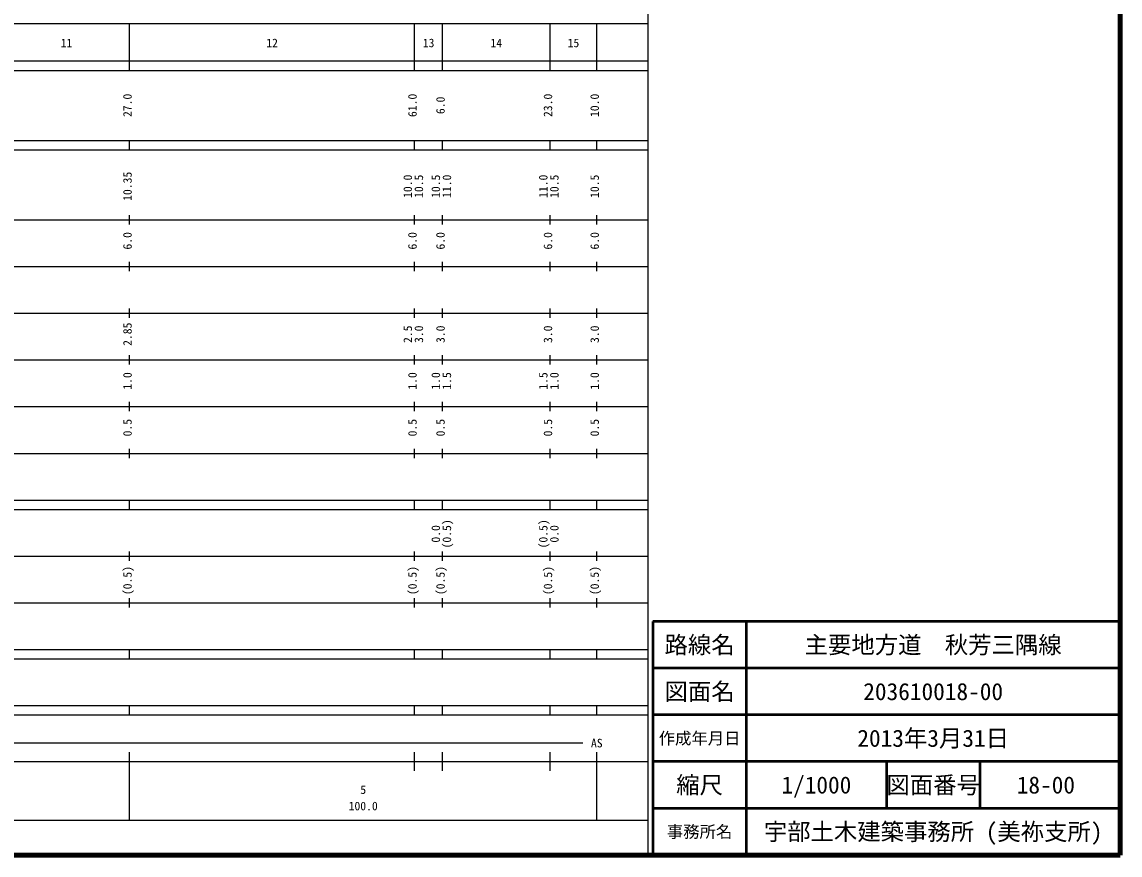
# Model space of a CAD drawing. Units: millimetres on the paper, enlarged 1000 times. Extents: x 40000 to 680000, y 20000 to 380000.
# Drawn here: x 444958 to 680000, y 20000 to 198357 of the extents above; entities that cross this region are included whole.
import ezdxf
from ezdxf.enums import TextEntityAlignment as Align

# ---------------------------------------------------------------- set-up
doc = ezdxf.new("R2010")
doc.units = ezdxf.units.MM
doc.header["$LTSCALE"] = 1000
for name, color, linetype, lineweight in [('M-TTL', 2, 'Continuous', 140), ('M-TTL-BAND', 7, 'Continuous', 25), ('M-TTL-FRAM', 2, 'Continuous', 50), ('M-TTL-LINE', 7, 'Continuous', 50)]:
    doc.layers.add(name, color=color, linetype=linetype, lineweight=lineweight)
doc.layers.add('M-TTL-TXT', color=7, linetype='Continuous')
doc.styles.add('ＭＳ ゴシック', font='')
doc.styles.get('ＭＳ ゴシック').set_extended_font_data('MS Gothic')

msp = doc.modelspace()

# ---------------------------------------------------------------- linework, layer by layer
at = {"layer": 'M-TTL'}
for p, q in [((680000, 20000), (680000, 380000)), ((40000, 20000), (680000, 20000))]:
    msp.add_line(p, q, dxfattribs=at)
at = {"layer": 'M-TTL-BAND'}
for p, q in [((579000, 20000), (579000, 370000)), ((68000, 198000), (579000, 198000)), ((468000, 188000), (468000, 198000)), ((529000, 188000), (529000, 198000)), ((535000, 188000), (535000, 198000)), ((558000, 188000), (558000, 198000)), ((568000, 188000), (568000, 198000)), ((40000, 190000), (579000, 190000)), ((40000, 188000), (579000, 188000)), ((40000, 173000), (579000, 173000)), ((468000, 171000), (468000, 173000)), ((529000, 171000), (529000, 173000)), ((535000, 171000), (535000, 173000)), ((558000, 171000), (558000, 173000)), ((568000, 171000), (568000, 173000)), ((40000, 171000), (579000, 171000)), ((40000, 156000), (579000, 156000)), ((468000, 155000), (468000, 157000)), ((529000, 155000), (529000, 157000)), ((535000, 155000), (535000, 157000)), ((558000, 155000), (558000, 157000)), ((568000, 155000), (568000, 157000)), ((46000, 146000), (579000, 146000)), ((468000, 145000), (468000, 147000)), ((529000, 145000), (529000, 147000)), ((535000, 145000), (535000, 147000)), ((558000, 145000), (558000, 147000)), ((568000, 145000), (568000, 147000)), ((468000, 135000), (468000, 137000)), ((529000, 135000), (529000, 137000)), ((535000, 135000), (535000, 137000)), ((558000, 135000), (558000, 137000)), ((568000, 135000), (568000, 137000)), ((52000, 136000), (579000, 136000)), ((468000, 125000), (468000, 127000)), ((529000, 125000), (529000, 127000)), ((535000, 125000), (535000, 127000)), ((558000, 125000), (558000, 127000)), ((568000, 125000), (568000, 127000)), ((46000, 126000), (579000, 126000)), ((52000, 116000), (579000, 116000)), ((468000, 115000), (468000, 117000)), ((529000, 115000), (529000, 117000)), ((535000, 115000), (535000, 117000)), ((558000, 115000), (558000, 117000)), ((568000, 115000), (568000, 117000)), ((46000, 106000), (579000, 106000)), ((468000, 105000), (468000, 107000)), ((529000, 105000), (529000, 107000)), ((535000, 105000), (535000, 107000)), ((558000, 105000), (558000, 107000)), ((568000, 105000), (568000, 107000)), ((40000, 96000), (579000, 96000)), ((468000, 94000), (468000, 96000)), ((529000, 94000), (529000, 96000)), ((535000, 94000), (535000, 96000)), ((558000, 94000), (558000, 96000)), ((568000, 94000), (568000, 96000)), ((40000, 94000), (579000, 94000)), ((468000, 83000), (468000, 85000)), ((529000, 83000), (529000, 85000)), ((535000, 83000), (535000, 85000)), ((558000, 83000), (558000, 85000)), ((568000, 83000), (568000, 85000)), ((49000, 84000), (579000, 84000)), ((40000, 74000), (579000, 74000)), ((468000, 73000), (468000, 75000)), ((529000, 73000), (529000, 75000)), ((535000, 73000), (535000, 75000)), ((558000, 73000), (558000, 75000)), ((568000, 73000), (568000, 75000)), ((40000, 64000), (579000, 64000)), ((468000, 62000), (468000, 64000)), ((529000, 62000), (529000, 64000)), ((535000, 62000), (535000, 64000)), ((558000, 62000), (558000, 64000)), ((568000, 62000), (568000, 64000)), ((40000, 62000), (579000, 62000)), ((40000, 52000), (579000, 52000)), ((468000, 50000), (468000, 52000)), ((529000, 50000), (529000, 52000)), ((535000, 50000), (535000, 52000)), ((558000, 50000), (558000, 52000)), ((568000, 50000), (568000, 52000)), ((40000, 50000), (579000, 50000)), ((71000, 44000), (565000, 44000)), ((40000, 40000), (579000, 40000)), ((468000, 27500), (468000, 42000)), ((529000, 38000), (529000, 42000)), ((535000, 38000), (535000, 42000)), ((558000, 38000), (558000, 42000)), ((568000, 27500), (568000, 42000)), ((68000, 27500), (579000, 27500))]:
    msp.add_line(p, q, dxfattribs=at)
at = {"layer": 'M-TTL-FRAM'}
for p, q in [((680000, 70000), (580000, 70000)), ((580000, 70000), (580000, 20000))]:
    msp.add_line(p, q, dxfattribs=at)
at = {"layer": 'M-TTL-LINE'}
for p, q in [((600000, 70000), (600000, 20000)), ((680000, 60000), (580000, 60000)), ((680000, 50000), (580000, 50000)), ((680000, 40000), (580000, 40000)), ((630000, 40000), (630000, 30000)), ((650000, 40000), (650000, 30000)), ((680000, 30000), (580000, 30000))]:
    msp.add_line(p, q, dxfattribs=at)

# ---------------------------------------------------------------- texts
at = {"layer": 'M-TTL-BAND', "style": 'ＭＳ ゴシック'}
for s, p in [('11', (454500, 192405)), ('12', (498500, 192405)), ('13', (532000, 192405)), ('14', (546500, 192405)), ('15', (563000, 192405)), ('AS', (568000, 42500)), ('5', (518000, 32523)), ('100.0', (518000, 29033))]:
    msp.add_text(s, height=1833, dxfattribs=at).set_placement(p, align=Align.BOTTOM_CENTER)
for s, p in [('27.0', (469000, 180500)), ('61.0', (530000, 180500)), ('6.0', (536000, 180500)), ('23.0', (559000, 180500)), ('10.0', (569000, 180500)), ('10.35', (469000, 163174)), ('10.0', (529000, 163174)), ('10.5', (531370, 163174)), ('10.5', (535000, 163174)), ('11.0', (537370, 163174)), ('11.0', (558000, 163174)), ('10.5', (560370, 163174)), ('10.5', (569000, 163174)), ('6.0', (469000, 151500)), ('6.0', (530000, 151500)), ('6.0', (536000, 151500)), ('6.0', (559000, 151500)), ('6.0', (569000, 151500)), ('2.85', (469000, 131500)), ('2.5', (529000, 131500)), ('3.0', (531370, 131500)), ('3.0', (536000, 131500)), ('3.0', (559000, 131500)), ('3.0', (569000, 131500)), ('1.0', (469000, 121500)), ('1.0', (530000, 121500)), ('1.0', (535000, 121500)), ('1.5', (537370, 121500)), ('1.5', (558000, 121500)), ('1.0', (560370, 121500)), ('1.0', (569000, 121500)), ('0.5', (469000, 111500)), ('0.5', (530000, 111500)), ('0.5', (536000, 111500)), ('0.5', (559000, 111500)), ('0.5', (569000, 111500)), ('0.0', (535000, 88764)), ('(0.5)', (537370, 88764)), ('(0.5)', (558000, 88764)), ('0.0', (560370, 88764)), ('(0.5)', (469000, 78764)), ('(0.5)', (530000, 78764)), ('(0.5)', (536000, 78764)), ('(0.5)', (559000, 78764)), ('(0.5)', (569000, 78764))]:
    msp.add_text(s, height=1833, rotation=90, dxfattribs=at).set_placement(p, align=Align.BOTTOM_CENTER)
at = {"layer": 'M-TTL-TXT', "style": 'ＭＳ ゴシック'}
for s, height, p in [('路線名', 3666, (590000, 65000)), ('路線名', 3666, (590000, 65000)), ('主要地方道\u3000秋芳三隅線', 3666, (640000, 65000)), ('図面名', 3666, (590000, 55000)), ('図面名', 3666, (590000, 55000)), ('203610018-00', 3666, (640000, 55000)), ('2013年3月31日', 3666, (640000, 45000)), ('作成年月日', 2566, (590000, 45000)), ('作成年月日', 2566, (590000, 45000)), ('縮尺', 3666, (590000, 35000)), ('縮尺', 3666, (590000, 35000)), ('1/1000', 3666, (615000, 35000)), ('図面番号', 3666, (640000, 35000)), ('図面番号', 3666, (640000, 35000)), ('18-00', 3666, (664125, 35000)), ('事務所名', 2566, (590000, 25000)), ('事務所名', 2566, (590000, 25000)), ('宇部土木建築事務所 (美祢支所)', 3666, (640000, 25000))]:
    msp.add_text(s, height=height, dxfattribs=at).set_placement(p, align=Align.MIDDLE_CENTER)

doc.saveas('drawing.dxf')
